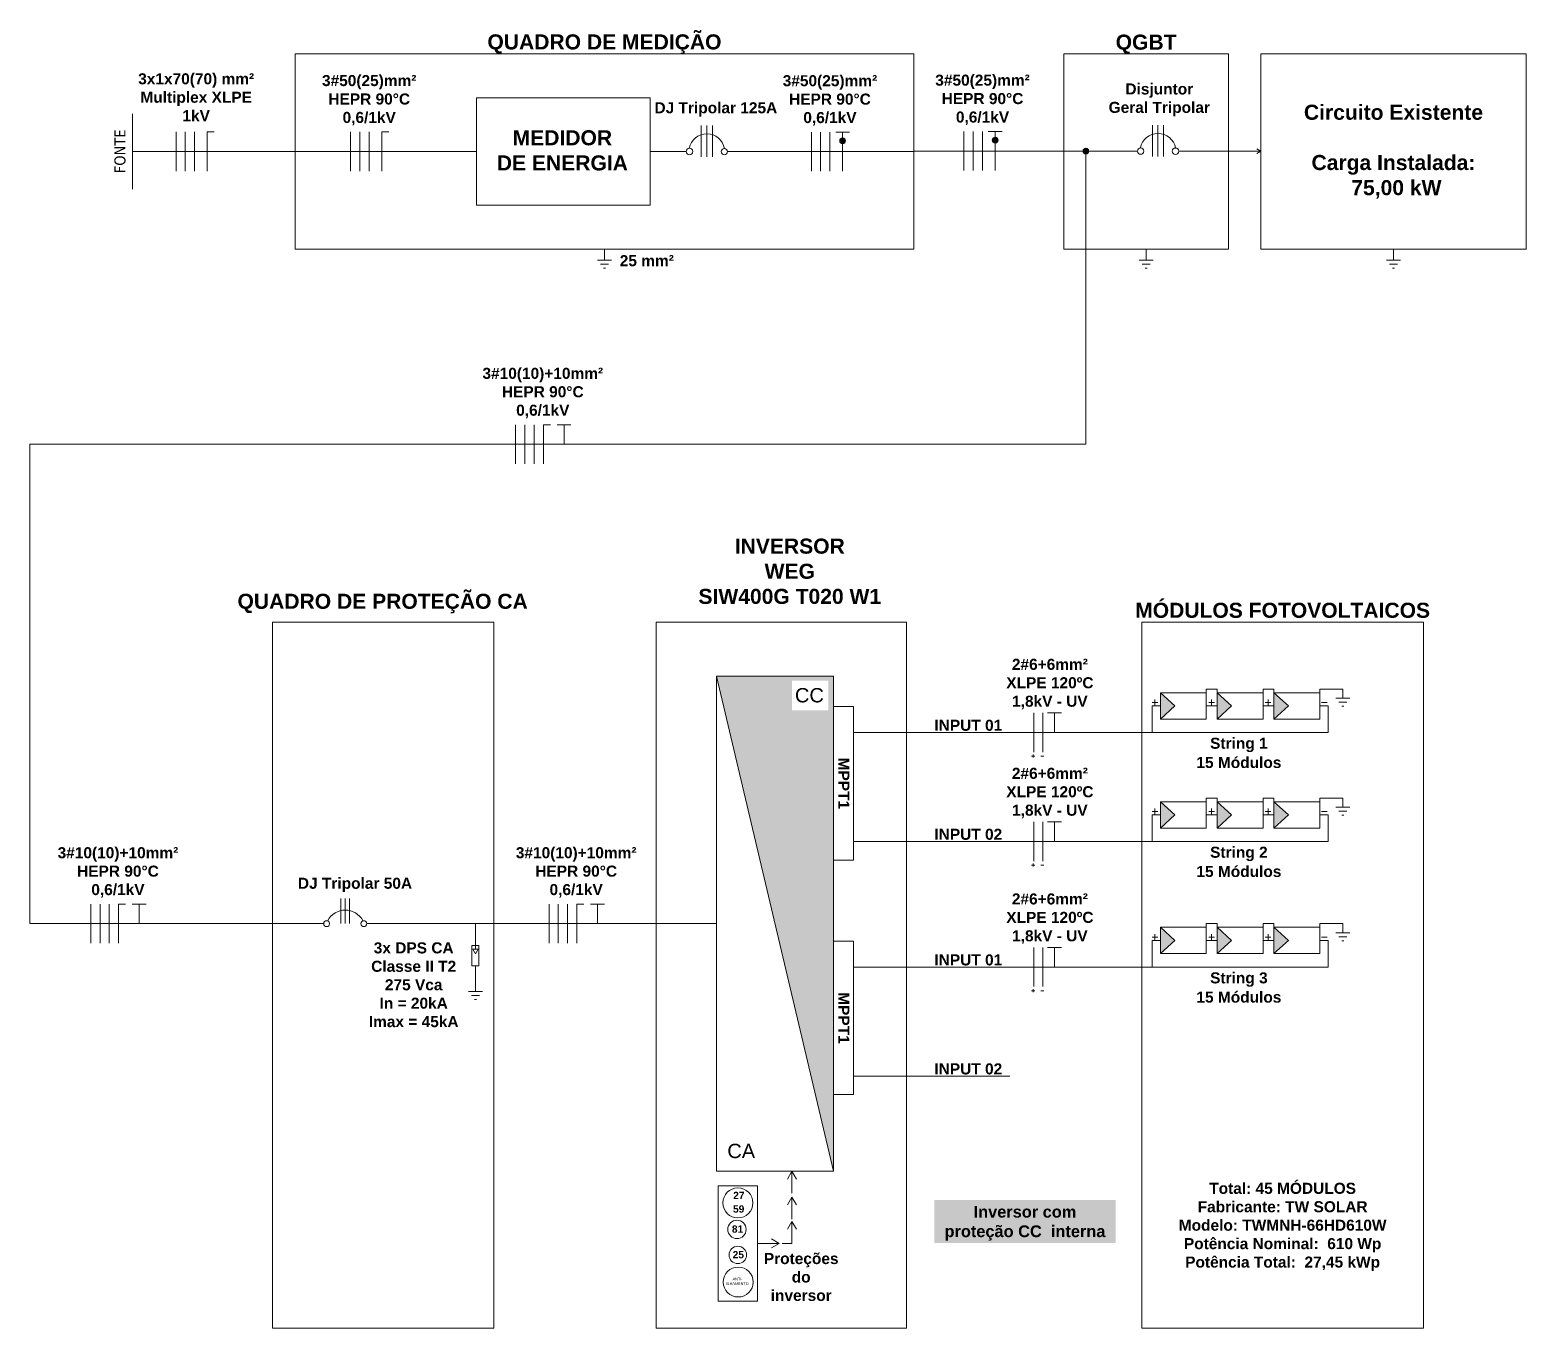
# Model space of a CAD drawing. Header units: millimetres. Extents: x 3949 to 5729, y -1938 to -943.
# Drawn here: x 5363.9 to 5427.8, y -1931.6 to -1876.1 of the extents above; entities that cross this region are included whole.
import ezdxf

# ---------------------------------------------------------------- set-up
doc = ezdxf.new("R2010")
doc.units = ezdxf.units.MM
doc.layers.add('DESENHO', color=7, linetype='Continuous', lineweight=0)
doc.styles.add('Annotative', font='arial.ttf')
doc.styles.add('PDF Arial', font='arial.ttf')
doc.styles.get("Standard").update_dxf_attribs({"font": 'arial.ttf'})

msp = doc.modelspace()

# ---------------------------------------------------------------- hatches: boundary and pattern name
at = {"layer": 'DESENHO', "lineweight": 0}
h = msp.add_hatch(color=256, dxfattribs=at)
h.dxf.hatch_style = 1
h.paths.add_polyline_path([(5398.639, -1880.75, 0.414214), (5398.514, -1880.875, 0.414214), (5398.639, -1881)])
h.paths.add_polyline_path([(5398.764, -1880.875, 0.414214), (5398.639, -1880.75), (5398.639, -1881, 0.414214)])
h = msp.add_hatch(color=256, dxfattribs=at)
h.dxf.hatch_style = 1
h.paths.add_polyline_path([(5405.154, -1880.727, 0.414214), (5405.029, -1880.852, 0.414214), (5405.154, -1880.977)])
h.paths.add_polyline_path([(5405.279, -1880.852, 0.414214), (5405.154, -1880.727), (5405.154, -1880.977, 0.414214)])
h = msp.add_hatch(color=256, dxfattribs=at)
h.dxf.hatch_style = 1
h.paths.add_polyline_path([(5409.152, -1881.316, 0.414214), (5409.027, -1881.191), (5409.027, -1881.441, 0.414214)])
h.paths.add_polyline_path([(5409.027, -1881.191, 0.414214), (5408.902, -1881.316, 0.414214), (5409.027, -1881.441)])
h = msp.add_hatch(color=256, dxfattribs=at)
h.dxf.hatch_style = 1
h.paths.add_polyline_path([(5398.243, -1903.734), (5393.251, -1903.734), (5398.243, -1924.888)])
h.paths.add_polyline_path([(5396.484, -1905.193), (5398.025, -1905.193), (5398.025, -1903.931), (5396.484, -1903.931)], flags=16)
h = msp.add_hatch(color=7, dxfattribs=at)
h.dxf.hatch_style = 1
h.paths.add_polyline_path([(5414.637, -1904.446), (5414.637, -1905.572), (5415.247, -1905.009)])
h.paths.add_polyline_path([(5412.212, -1904.446), (5412.212, -1905.572), (5412.822, -1905.009)])
h.paths.add_polyline_path([(5417.046, -1905.572), (5417.671, -1905.009), (5417.046, -1904.446)])
h = msp.add_hatch(color=7, dxfattribs=at)
h.dxf.hatch_style = 1
h.paths.add_polyline_path([(5414.637, -1909.101), (5414.637, -1910.227), (5415.247, -1909.664)])
h.paths.add_polyline_path([(5412.212, -1909.101), (5412.212, -1910.227), (5412.822, -1909.664)])
h.paths.add_polyline_path([(5417.046, -1910.227), (5417.671, -1909.664), (5417.046, -1909.101)])
h = msp.add_hatch(color=7, dxfattribs=at)
h.dxf.hatch_style = 1
h.paths.add_polyline_path([(5414.637, -1914.466), (5414.637, -1915.592), (5415.247, -1915.029)])
h.paths.add_polyline_path([(5412.212, -1914.466), (5412.212, -1915.592), (5412.822, -1915.029)])
h.paths.add_polyline_path([(5417.046, -1915.592), (5417.671, -1915.029), (5417.046, -1914.466)])

# ---------------------------------------------------------------- linework, layer by layer
for p, q in [((5368.321, -1882.946), (5368.321, -1879.721)), ((5370.176, -1882.168), (5370.176, -1880.499)), ((5370.572, -1882.168), (5370.572, -1880.499)), ((5370.967, -1882.168), (5370.967, -1880.499)), ((5371.51, -1882.168), (5371.51, -1880.499)), ((5371.51, -1880.499), (5371.807, -1880.499)), ((5377.631, -1882.168), (5377.631, -1880.499)), ((5378.026, -1882.168), (5378.026, -1880.499)), ((5378.422, -1882.168), (5378.422, -1880.499)), ((5378.965, -1882.168), (5378.965, -1880.499)), ((5378.965, -1880.499), (5379.262, -1880.499)), ((5392.603, -1881.564), (5392.603, -1880.226)), ((5392.84, -1881.564), (5392.84, -1880.226)), ((5393.077, -1881.564), (5393.077, -1880.226)), ((5397.306, -1882.173), (5397.306, -1880.504)), ((5397.701, -1882.173), (5397.701, -1880.504)), ((5398.096, -1882.173), (5398.096, -1880.504)), ((5398.343, -1880.504), (5398.639, -1880.504)), ((5398.639, -1882.173), (5398.639, -1880.504)), ((5398.639, -1880.504), (5398.936, -1880.504)), ((5403.82, -1882.151), (5403.82, -1880.482)), ((5404.215, -1882.151), (5404.215, -1880.482)), ((5404.61, -1882.151), (5404.61, -1880.482)), ((5404.857, -1880.482), (5405.154, -1880.482)), ((5405.154, -1882.151), (5405.154, -1880.482)), ((5405.154, -1880.482), (5405.45, -1880.482)), ((5411.867, -1881.547), (5411.867, -1880.209)), ((5412.104, -1881.547), (5412.104, -1880.209)), ((5412.341, -1881.547), (5412.341, -1880.209)), ((5416.497, -1881.316), (5416.33, -1881.214)), ((5416.33, -1881.424), (5416.497, -1881.316)), ((5384.676, -1894.671), (5384.676, -1893.002)), ((5385.072, -1894.671), (5385.072, -1893.002)), ((5385.467, -1894.671), (5385.467, -1893.002)), ((5385.862, -1894.671), (5385.862, -1893.002)), ((5386.159, -1893.002), (5385.862, -1893.002)), ((5386.742, -1893.002), (5386.446, -1893.002)), ((5386.742, -1893.837), (5386.742, -1893.002)), ((5387.039, -1893.002), (5386.742, -1893.002)), ((5406.798, -1906.981), (5406.798, -1905.312)), ((5407.194, -1906.981), (5407.194, -1905.312)), ((5407.986, -1905.312), (5407.392, -1905.312)), ((5407.689, -1906.146), (5407.689, -1905.312)), ((5406.711, -1907.156), (5406.84, -1907.156)), ((5406.775, -1907.091), (5406.775, -1907.22)), ((5407.106, -1907.156), (5407.235, -1907.156)), ((5406.798, -1911.636), (5406.798, -1909.967)), ((5407.194, -1911.636), (5407.194, -1909.967)), ((5407.986, -1909.967), (5407.392, -1909.967)), ((5407.689, -1910.801), (5407.689, -1909.967)), ((5406.711, -1911.811), (5406.84, -1911.811)), ((5406.775, -1911.746), (5406.775, -1911.875)), ((5407.106, -1911.811), (5407.235, -1911.811)), ((5366.535, -1915.146), (5366.535, -1913.477)), ((5366.93, -1915.146), (5366.93, -1913.477)), ((5367.325, -1915.146), (5367.325, -1913.477)), ((5367.721, -1915.146), (5367.721, -1913.477)), ((5368.017, -1913.477), (5367.721, -1913.477)), ((5368.601, -1913.477), (5368.304, -1913.477)), ((5368.601, -1914.311), (5368.601, -1913.477)), ((5368.898, -1913.477), (5368.601, -1913.477)), ((5386.101, -1915.146), (5386.101, -1913.477)), ((5386.496, -1915.146), (5386.496, -1913.477)), ((5386.891, -1915.146), (5386.891, -1913.477)), ((5387.287, -1915.146), (5387.287, -1913.477)), ((5387.583, -1913.477), (5387.287, -1913.477)), ((5388.167, -1913.477), (5387.87, -1913.477)), ((5388.167, -1914.311), (5388.167, -1913.477)), ((5388.464, -1913.477), (5388.167, -1913.477)), ((5382.958, -1915.243), (5382.958, -1914.311)), ((5406.798, -1917.001), (5406.798, -1915.332)), ((5407.194, -1917.001), (5407.194, -1915.332)), ((5407.986, -1915.332), (5407.392, -1915.332)), ((5407.689, -1916.166), (5407.689, -1915.332)), ((5406.711, -1917.176), (5406.84, -1917.176)), ((5406.775, -1917.112), (5406.775, -1917.24)), ((5407.106, -1917.176), (5407.235, -1917.176)), ((5396.473, -1924.888), (5396.279, -1925.224)), ((5396.473, -1925.827), (5396.473, -1924.888)), ((5396.473, -1924.888), (5396.667, -1925.224)), ((5396.473, -1925.988), (5396.279, -1926.324)), ((5396.473, -1926.927), (5396.473, -1925.988)), ((5396.473, -1925.988), (5396.667, -1926.324)), ((5396.473, -1927.029), (5396.279, -1927.365)), ((5396.473, -1927.969), (5396.473, -1927.029)), ((5396.473, -1927.029), (5396.667, -1927.365)), ((5394.997, -1927.969), (5395.936, -1927.969)), ((5395.936, -1927.969), (5395.6, -1927.775)), ((5395.936, -1927.969), (5395.6, -1928.163)), ((5396.473, -1927.969), (5396.063, -1927.969))]:
    msp.add_line(p, q, dxfattribs=at)
at = {"layer": 'DESENHO', "color": 5, "lineweight": 0}
for p, q in [((5368.321, -1881.333), (5382.999, -1881.333)), ((5391.965, -1881.333), (5390.423, -1881.333)), ((5401.676, -1881.339), (5393.725, -1881.339)), ((5401.676, -1881.316), (5411.229, -1881.316)), ((5409.027, -1881.316), (5409.027, -1893.837)), ((5412.989, -1881.316), (5416.497, -1881.316)), ((5363.936, -1893.837), (5409.027, -1893.837)), ((5363.936, -1893.837), (5363.936, -1914.311)), ((5412.212, -1905.009), (5411.851, -1905.009)), ((5411.851, -1905.009), (5411.851, -1906.151)), ((5419.378, -1905.009), (5419.017, -1905.009)), ((5419.378, -1905.009), (5419.378, -1906.151)), ((5399.097, -1906.146), (5419.378, -1906.151)), ((5412.212, -1909.664), (5411.851, -1909.664)), ((5411.851, -1909.664), (5411.851, -1910.806)), ((5419.378, -1909.664), (5419.017, -1909.664)), ((5419.378, -1909.664), (5419.378, -1910.806)), ((5399.097, -1910.801), (5419.378, -1910.806)), ((5363.936, -1914.311), (5376.48, -1914.311)), ((5378.32, -1914.311), (5393.251, -1914.311)), ((5412.212, -1915.029), (5411.851, -1915.029)), ((5411.851, -1915.029), (5411.851, -1916.172)), ((5419.378, -1915.029), (5419.017, -1915.029)), ((5419.378, -1915.029), (5419.378, -1916.172)), ((5399.097, -1916.166), (5419.378, -1916.172)), ((5399.097, -1920.821), (5405.785, -1920.823))]:
    msp.add_line(p, q, dxfattribs=at)
at = {"layer": 'DESENHO', "color": 3, "lineweight": 0}
for p, q in [((5388.47, -1885.972), (5388.47, -1885.507)), ((5411.6, -1885.972), (5411.6, -1885.51)), ((5422.16, -1885.972), (5422.16, -1885.51)), ((5388.427, -1886.311), (5388.512, -1886.311)), ((5411.558, -1886.311), (5411.642, -1886.311)), ((5422.118, -1886.311), (5422.202, -1886.311)), ((5419.952, -1905.02), (5420.037, -1905.02)), ((5419.952, -1909.675), (5420.037, -1909.675)), ((5419.952, -1915.04), (5420.037, -1915.04)), ((5382.916, -1917.555), (5383.001, -1917.555))]:
    msp.add_line(p, q, dxfattribs=at)
at = {"layer": 'DESENHO', "color": 18, "lineweight": 0, "true_color": 0x000000}
for p, q in [((5382.958, -1915.243), (5382.958, -1915.407)), ((5382.847, -1915.407), (5382.958, -1915.595)), ((5382.847, -1915.407), (5383.07, -1915.407)), ((5382.958, -1915.595), (5383.07, -1915.407))]:
    msp.add_line(p, q, dxfattribs=at)
at = {"layer": 'DESENHO', "lineweight": 0}
for points in [[(5401.676, -1885.51), (5375.263, -1885.504), (5375.263, -1877.162), (5401.676, -1877.168)], [(5408.091, -1877.168), (5415.109, -1877.168), (5415.109, -1885.51), (5408.091, -1885.51)], [(5427.823, -1877.168), (5416.497, -1877.168), (5416.497, -1885.51), (5427.823, -1885.51)], [(5390.423, -1879.046), (5382.999, -1879.046), (5382.999, -1883.62), (5390.423, -1883.62)], [(5383.741, -1931.583), (5374.293, -1931.583), (5374.293, -1901.438), (5383.741, -1901.438)], [(5411.416, -1901.438), (5423.438, -1901.438), (5423.438, -1931.583), (5411.416, -1931.583)], [(5398.243, -1903.734), (5393.251, -1903.734), (5393.251, -1924.888), (5398.243, -1924.888)], [(5414.167, -1905.572), (5412.212, -1905.572), (5412.212, -1904.446), (5414.167, -1904.446)], [(5416.592, -1905.572), (5414.637, -1905.572), (5414.637, -1904.446), (5416.592, -1904.446)], [(5419.017, -1905.572), (5417.046, -1905.572), (5417.046, -1904.446), (5419.017, -1904.446)], [(5398.243, -1905.042), (5399.097, -1905.042), (5399.097, -1911.594), (5398.243, -1911.594)], [(5414.167, -1910.227), (5412.212, -1910.227), (5412.212, -1909.101), (5414.167, -1909.101)], [(5416.592, -1910.227), (5414.637, -1910.227), (5414.637, -1909.101), (5416.592, -1909.101)], [(5419.017, -1910.227), (5417.046, -1910.227), (5417.046, -1909.101), (5419.017, -1909.101)], [(5414.167, -1915.592), (5412.212, -1915.592), (5412.212, -1914.466), (5414.167, -1914.466)], [(5416.592, -1915.592), (5414.637, -1915.592), (5414.637, -1914.466), (5416.592, -1914.466)], [(5419.017, -1915.592), (5417.046, -1915.592), (5417.046, -1914.466), (5419.017, -1914.466)], [(5398.243, -1915.062), (5399.097, -1915.062), (5399.097, -1921.614), (5398.243, -1921.614)], [(5394.997, -1925.502), (5393.328, -1925.502), (5393.328, -1930.43), (5394.997, -1930.43)]]:
    msp.add_lwpolyline(points, close=True, dxfattribs=at)
at = {"layer": 'DESENHO', "color": 3, "lineweight": 0}
for points in [[(5388.173, -1885.972), (5388.47, -1885.972), (5388.767, -1885.972)], [(5388.3, -1886.142), (5388.47, -1886.142), (5388.639, -1886.142)], [(5411.303, -1885.972), (5411.6, -1885.972), (5411.897, -1885.972)], [(5411.43, -1886.141), (5411.6, -1886.141), (5411.77, -1886.141)], [(5421.863, -1885.972), (5422.16, -1885.972), (5422.457, -1885.972)], [(5421.99, -1886.141), (5422.16, -1886.141), (5422.33, -1886.141)], [(5414.637, -1904.446), (5414.637, -1904.29), (5414.167, -1904.29), (5414.167, -1904.446)], [(5414.637, -1904.446), (5414.637, -1904.29), (5414.167, -1904.29), (5414.167, -1904.446)], [(5417.046, -1904.446), (5417.046, -1904.29), (5416.592, -1904.29), (5416.592, -1904.446)], [(5419.017, -1904.29), (5419.017, -1904.29), (5419.994, -1904.29), (5419.994, -1904.681)], [(5419.017, -1904.29), (5419.017, -1904.29), (5419.017, -1904.29), (5419.017, -1904.446)], [(5419.697, -1904.681), (5419.994, -1904.681), (5420.291, -1904.681)], [(5419.825, -1904.85), (5419.994, -1904.85), (5420.164, -1904.85)], [(5414.637, -1909.101), (5414.637, -1908.945), (5414.167, -1908.945), (5414.167, -1909.101)], [(5414.637, -1909.101), (5414.637, -1908.945), (5414.167, -1908.945), (5414.167, -1909.101)], [(5417.046, -1909.101), (5417.046, -1908.945), (5416.592, -1908.945), (5416.592, -1909.101)], [(5419.017, -1908.945), (5419.017, -1908.945), (5419.994, -1908.945), (5419.994, -1909.336)], [(5419.017, -1908.945), (5419.017, -1908.945), (5419.017, -1908.945), (5419.017, -1909.101)], [(5419.697, -1909.336), (5419.994, -1909.336), (5420.291, -1909.336)], [(5419.825, -1909.505), (5419.994, -1909.505), (5420.164, -1909.505)], [(5414.637, -1914.466), (5414.637, -1914.31), (5414.167, -1914.31), (5414.167, -1914.466)], [(5414.637, -1914.466), (5414.637, -1914.31), (5414.167, -1914.31), (5414.167, -1914.466)], [(5417.046, -1914.466), (5417.046, -1914.31), (5416.592, -1914.31), (5416.592, -1914.466)], [(5419.017, -1914.31), (5419.017, -1914.31), (5419.994, -1914.31), (5419.994, -1914.701)], [(5419.017, -1914.31), (5419.017, -1914.31), (5419.017, -1914.31), (5419.017, -1914.466)], [(5419.697, -1914.701), (5419.994, -1914.701), (5420.291, -1914.701)], [(5419.825, -1914.871), (5419.994, -1914.871), (5420.164, -1914.871)], [(5382.661, -1917.215), (5382.958, -1917.215), (5383.256, -1917.215)], [(5382.789, -1917.385), (5382.958, -1917.385), (5383.128, -1917.385)]]:
    msp.add_lwpolyline(points, dxfattribs=at)
at = {"layer": 'DESENHO'}
msp.add_lwpolyline([(5390.681, -1901.438), (5401.368, -1901.438), (5401.368, -1931.583), (5390.681, -1931.583)], close=True, dxfattribs=at)
at = {"layer": 'DESENHO', "lineweight": 0}
for points in [[(5398.243, -1924.888), (5393.251, -1903.734), (5393.251, -1924.888)], [(5411.852, -1904.868), (5412.093, -1904.868)], [(5411.973, -1904.737), (5411.973, -1905)], [(5414.277, -1904.868), (5414.518, -1904.868)], [(5414.397, -1904.737), (5414.397, -1905)], [(5416.686, -1904.868), (5416.927, -1904.868)], [(5416.806, -1904.737), (5416.806, -1905)], [(5419.089, -1904.868), (5419.33, -1904.868)], [(5411.852, -1909.523), (5412.093, -1909.523)], [(5411.973, -1909.392), (5411.973, -1909.655)], [(5414.277, -1909.523), (5414.518, -1909.523)], [(5414.397, -1909.392), (5414.397, -1909.655)], [(5416.686, -1909.523), (5416.927, -1909.523)], [(5416.806, -1909.392), (5416.806, -1909.655)], [(5419.089, -1909.523), (5419.33, -1909.523)], [(5411.852, -1914.889), (5412.093, -1914.889)], [(5411.973, -1914.757), (5411.973, -1915.02)], [(5414.277, -1914.889), (5414.518, -1914.889)], [(5414.397, -1914.757), (5414.397, -1915.02)], [(5416.686, -1914.889), (5416.927, -1914.889)], [(5416.806, -1914.757), (5416.806, -1915.02)], [(5419.089, -1914.889), (5419.33, -1914.889)], [(5382.958, -1916.113), (5382.958, -1917.215)]]:
    msp.add_lwpolyline(points, dxfattribs=at)
at = {"layer": 'DESENHO', "color": 18, "lineweight": 0, "true_color": 0x000000}
for points in [[(5412.212, -1905.572), (5412.822, -1905.009), (5412.212, -1904.446)], [(5414.637, -1905.572), (5415.247, -1905.009), (5414.637, -1904.446)], [(5417.046, -1905.572), (5417.671, -1905.009), (5417.046, -1904.446)], [(5412.212, -1910.227), (5412.822, -1909.664), (5412.212, -1909.101)], [(5414.637, -1910.227), (5415.247, -1909.664), (5414.637, -1909.101)], [(5417.046, -1910.227), (5417.671, -1909.664), (5417.046, -1909.101)], [(5412.212, -1915.592), (5412.822, -1915.029), (5412.212, -1914.466)], [(5414.637, -1915.592), (5415.247, -1915.029), (5414.637, -1914.466)], [(5417.046, -1915.592), (5417.671, -1915.029), (5417.046, -1914.466)]]:
    msp.add_lwpolyline(points, dxfattribs=at)
at = {"layer": 'DESENHO', "color": 5, "lineweight": 0}
for points in [[(5414.167, -1905.009), (5414.637, -1905.009)], [(5416.592, -1905.009), (5417.046, -1905.009)], [(5414.167, -1909.664), (5414.637, -1909.664)], [(5416.592, -1909.664), (5417.046, -1909.664)], [(5414.167, -1915.029), (5414.637, -1915.029)], [(5416.592, -1915.029), (5417.046, -1915.029)]]:
    msp.add_lwpolyline(points, dxfattribs=at)
at = {"layer": 'DESENHO', "color": 7, "lineweight": 0}
for points in [[(5377.219, -1913.241), (5377.219, -1914.311)], [(5377.4, -1913.241), (5377.4, -1914.311)], [(5377.581, -1913.241), (5377.581, -1914.311)]]:
    msp.add_lwpolyline(points, dxfattribs=at)
at = {"layer": 'DESENHO', "color": 0, "lineweight": 0}
msp.add_lwpolyline([(5383.107, -1915.243), (5383.107, -1916.113), (5382.81, -1916.113), (5382.81, -1915.243)], close=True, dxfattribs=at)
at = {"layer": 'DESENHO', "lineweight": 0}
for centre, radius in [((5398.639, -1880.875), 0.125), ((5405.154, -1880.852), 0.125), ((5392.102, -1881.333), 0.137), ((5393.588, -1881.339), 0.137), ((5409.027, -1881.316), 0.125), ((5411.366, -1881.316), 0.137), ((5412.852, -1881.321), 0.137), ((5394.167, -1926.238), 0.641), ((5394.127, -1927.371), 0.392), ((5394.163, -1928.459), 0.372), ((5394.181, -1929.616), 0.639)]:
    msp.add_circle(centre, radius, dxfattribs=at)
at = {"layer": 'DESENHO', "color": 7, "lineweight": 0}
for centre in [(5376.605, -1914.311), (5378.195, -1914.311)]:
    msp.add_circle(centre, 0.125, dxfattribs=at)
at = {"layer": 'DESENHO', "lineweight": 0}
for centre in [(5392.84, -1881.341), (5412.104, -1881.324)]:
    msp.add_arc(centre, 0.763, 10.54292, 169.09877, dxfattribs=at)
at = {"layer": 'DESENHO', "color": 7, "lineweight": 0}
msp.add_arc((5377.4, -1914.584), 0.852, 28.32219, 151.67781, dxfattribs=at)

# ---------------------------------------------------------------- texts
at = {"layer": 'DESENHO', "lineweight": 0, "attachment_point": 9, "style": 'PDF Arial'}
for s, width, gutter_width, heights, insert, char_height in [('\\pxqc;{\\fArial|b1|i0|c0|p34;QUADRO DE MEDIÇÃO}', 26.41348, 18.41, [2.491], (5401.676, -1877.168), 0.64396), ('\\pxqc;{\\fArial|b1|i0|c0|p34;QGBT}', 7.00024, 25.896, [0.713], (5415.098, -1877.168), 0.64396), ('\\pxqc;{\\fArial|b1|i0|c0|p34;3#50(25)mm²\\PHEPR 90°C\\P0,6/1kV}', 5.84228, 12.5, [2.858], (5381.345, -1880.22), 0.47231), ('\\pxqc;{\\fArial|b1|i0|c0|p34;3#50(25)mm²\\PHEPR 90°C\\P0,6/1kV}', 5.84228, 12.5, [2.858], (5401.019, -1880.226), 0.47231), ('\\pxqc;{\\fArial|b1|i0|c0|p34;3#50(25)mm²\\PHEPR 90°C\\P0,6/1kV}', 5.84228, 12.5, [2.858], (5407.534, -1880.203), 0.47231), ('\\pxqc;{\\fArial|b1|i0|c0|p34;3#10(10)+10mm²\\PHEPR 90°C\\P0,6/1kV}', 5.84228, 12.5, [2.858], (5388.757, -1892.724), 0.47231), ('\\pxqc;{\\fArial|b1|i0|c0|p34;QUADRO DE PROTEÇÃO CA}', 11.76968, 3.948, [2.702], (5384.882, -1901.059), 0.64396), ('\\pxqc;{\\fArial|b1|i0|c0|p34;MÓDULOS FOTOVOLTAICOS}', 12.02187, 3.948, [7.509], (5423.438, -1901.258), 0.64396), ('\\pxqc;{\\fArial|b1|i0|c0|p34;2#6+6mm²\\PXLPE 120ºC\\P1,8kV - UV}', 6.73784, 12.5, [3.186], (5410.858, -1905.152), 0.47231), ('\\pxqc;{\\fArial|b1|i0|c0|p34;2#6+6mm²\\PXLPE 120ºC\\P1,8kV - UV}', 6.73784, 12.5, [3.186], (5410.858, -1909.807), 0.47231), ('\\pxqc;{\\fArial|b1|i0|c0|p34;3#10(10)+10mm²\\PHEPR 90°C\\P0,6/1kV}', 5.84228, 12.5, [2.858], (5370.616, -1913.198), 0.47231), ('\\pxqc;{\\fArial|b1|i0|c0|p34;3#10(10)+10mm²\\PHEPR 90°C\\P0,6/1kV}', 5.84228, 12.5, [2.858], (5390.182, -1913.198), 0.47231), ('\\pxqc;{\\fArial|b1|i0|c0|p34;2#6+6mm²\\PXLPE 120ºC\\P1,8kV - UV}', 6.73784, 12.5, [3.186], (5410.858, -1915.172), 0.47231), ('\\pxqc;{\\fArial|b1|i0|c0|p34;3x DPS CA\\PClasse II T2\\P275 Vca\\PIn = 20kA\\PImax = 45kA}', 3.9314, 12.5, [0], (5382.289, -1918.737), 0.47231), ('\\pxqc;{\\fArial|b1|i0|c0|p34;Proteções \\Pdo inversor}', 1.56579, 12.5, [0], (5397.653, -1930.431), 0.47231)]:
    msp.add_mtext_dynamic_manual_height_columns(s, width=width, gutter_width=gutter_width, heights=heights, dxfattribs=dict(at, insert=insert, char_height=char_height))
at = {"layer": 'DESENHO', "lineweight": 0}
for s, insert, char_height, width, attachment_point, style in [('\\pxqc;{\\fArial|b1|i0|c0|p34;3x1x70(70) mm²\\PMultiplex XLPE \\P1kV }', (5366.806, -1877.992), 0.4723, 8.45795, 1, 'PDF Arial'), ('\\pxqc;{\\fArial|b1|i0|c0|p34;Disjuntor \\PGeral Tripolar}', (5415.178, -1879.827), 0.47231, 6.03391, 9, 'PDF Arial'), ('\\pxqc;{\\fArial|b1|i0|c0|p34;DJ Tripolar 125A}', (5395.923, -1879.844), 0.47231, 5.3936, 9, 'PDF Arial'), ('\\pxqc;{\\fArial|b1|i0|c0|p34;Circuito Existente\\P\\PCarga Instalada:\\P 75,00 kW }', (5422.16, -1881.339), 0.64396, 11.3255, 5, 'PDF Arial'), ('\\pxqc;{\\fArial|b1|i0|c0|p34;MEDIDOR DE ENERGIA}', (5389.536, -1882.151), 0.64396, 5.72787, 9, 'PDF Arial'), ('\\pxqc;{\\fArial|b1|i0|c0|p34;INVERSOR\\PWEG\\PSIW400G T020 W1}', (5391.137, -1900.665), 0.64396, 10.49124, 7, 'PDF Arial'), ('\\pxqc;{\\fArial|b1|i0|c0|p34;INPUT 01}', (5406.595, -1906.081), 0.47231, 5.17942, 9, 'PDF Arial'), ('\\pxqc;{\\fArial|b1|i0|c0|p34;String 1}', (5418.055, -1906.986), 0.47231, 4.98963, 9, 'PDF Arial'), ('\\pxqc;{\\fArial|b1|i0|c0|p34;15 Módulos}', (5418.055, -1907.67), 0.47231, 4.98963, 9, 'PDF Arial'), ('\\pxqc;{\\fArial|b1|i0|c0|p34;INPUT 02}', (5406.595, -1910.736), 0.47231, 5.17942, 9, 'PDF Arial'), ('\\pxqc;{\\fArial|b1|i0|c0|p34;String 2}', (5418.055, -1911.641), 0.47231, 4.98963, 9, 'PDF Arial'), ('\\pxqc;{\\fArial|b1|i0|c0|p34;15 Módulos}', (5418.055, -1912.325), 0.47231, 4.98963, 9, 'PDF Arial'), ('\\pxqc;{\\fArial|b1|i0|c0|p34;DJ Tripolar 50A}', (5380.834, -1912.964), 0.47231, 6.03391, 9, 'PDF Arial'), ('\\pxqc;{\\fArial|b1|i0|c0|p34;INPUT 01}', (5406.595, -1916.101), 0.47231, 5.17942, 9, 'PDF Arial'), ('\\pxqc;{\\fArial|b1|i0|c0|p34;String 3}', (5418.055, -1917.007), 0.47231, 4.98963, 9, 'PDF Arial'), ('\\pxqc;{\\fArial|b1|i0|c0|p34;15 Módulos}', (5418.055, -1917.69), 0.47231, 4.98963, 9, 'PDF Arial'), ('\\pxqc;{\\fArial|b1|i0|c0|p34;INPUT 02}', (5406.595, -1920.756), 0.47231, 5.17942, 9, 'PDF Arial'), ('\\pxqc,t12;{\\fArial|b1|i0|c0|p34;\\C0;Total: 45 MÓDULOS \\P\\ptz;Fabricante: TW SOLAR\\PModelo: TWMNH-66HD610W\\PPotência Nominal:  610 Wp\\PPotência Total:  27,45 kWp}', (5423.438, -1929.142), 0.47231, 12.02187, 9, 'Annotative')]:
    msp.add_mtext(s, dxfattribs=dict(at, insert=insert, char_height=char_height, width=width, attachment_point=attachment_point, style=style))
at = {"layer": 'DESENHO', "lineweight": 0, "insert": (5367.783, -1882.261), "char_height": 0.47332, "attachment_point": 4, "rotation": 90}
msp.add_mtext('{\\fTahoma|b0|i0|c0|p34;FONTE}', dxfattribs=at)
at = {"layer": 'DESENHO', "color": 3, "lineweight": 0, "insert": (5391.433, -1886.238), "char_height": 0.47231, "width": 5.3936, "attachment_point": 9, "style": 'PDF Arial'}
msp.add_mtext('{\\fArial|b1|i0|c0|p34;25 mm²}', dxfattribs=at)
at = {"layer": 'DESENHO', "lineweight": 0, "char_height": 0.6122, "attachment_point": 9, "style": 'PDF Arial'}
for s, insert in [('CC', (5397.838, -1904.869)), ('CA', (5394.904, -1924.333))]:
    msp.add_mtext(s, dxfattribs=dict(at, insert=insert))
at = {"layer": 'DESENHO', "lineweight": 0, "char_height": 0.47231, "attachment_point": 9, "rotation": 270, "style": 'PDF Arial'}
for insert in [(5398.453, -1911.594), (5398.453, -1921.614)]:
    msp.add_mtext_dynamic_manual_height_columns('\\pxqc;{\\fArial|b1|i0|c0|p34;MPPT1}', width=6.55149, gutter_width=27.451, heights=[1.382], dxfattribs=dict(at, insert=insert))
at = {"layer": 'DESENHO', "lineweight": 0, "char_height": 0.31036, "attachment_point": 3}
for s, width, heights, insert in [('\\pxql;{\\fArial|b1|i0|c0|p34;27}', 3.9314, [0.102], (5397.897, -1925.764)), ('\\pxql;{\\fArial|b1|i0|c0|p34;59}', 3.9314, [0.102], (5397.891, -1926.342)), ('\\pxql;{\\fArial|b1|i0|c0|p34;81}', 3.9314, [0.102], (5397.842, -1927.199)), ('\\pxql;{\\fArial|b1|i0|c0|p34;25}', 3.9314, [0.102], (5397.875, -1928.293)), ('\\pxqc;{\\H0.375x;ANTI-\\PILHAMENTO}', 1.94381, [0.999], (5395.124, -1929.431))]:
    msp.add_mtext_dynamic_manual_height_columns(s, width=width, gutter_width=12.5, heights=heights, dxfattribs=dict(at, insert=insert))
at = {"layer": 'DESENHO', "insert": (5402.806, -1926.365), "char_height": 0.5, "attachment_point": 1, "style": 'PDF Arial', "bg_fill": 1, "box_fill_scale": 1.5, "bg_fill_color": 1, "bg_fill_transparency": 0}
msp.add_mtext_dynamic_manual_height_columns('\\pxqc;{\\fArial|b1|i0|c0|p34;\\C255;\\c16777215;Inversor com proteção CC  interna}', width=7.23812, gutter_width=55.221, heights=[0], dxfattribs=at)

doc.saveas('drawing.dxf')
